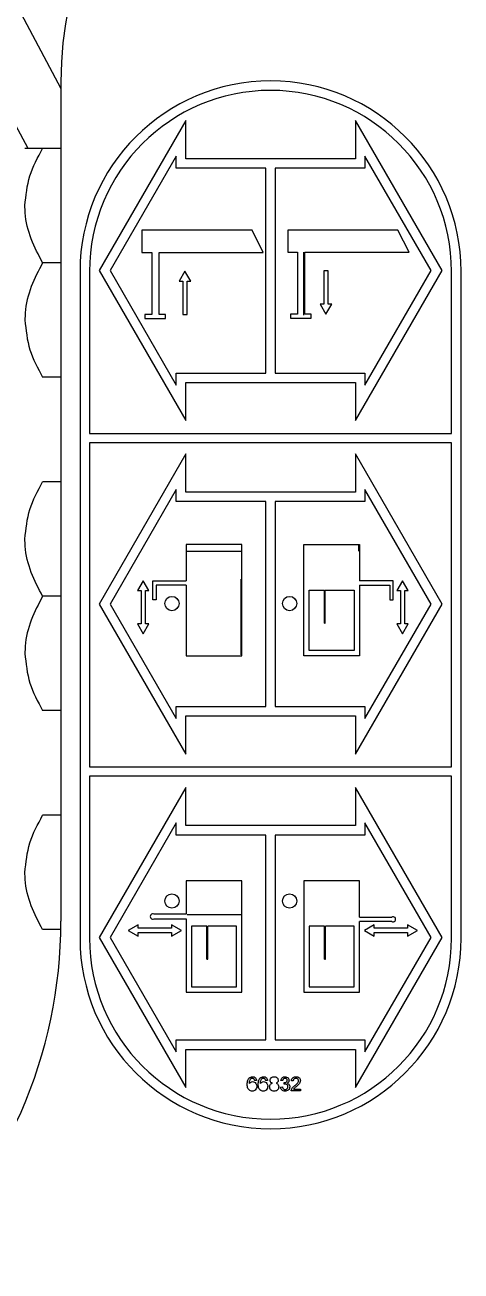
# Model space of a CAD drawing. Header units: millimetres. Extents: x 0 to 415, y 0 to 292.
# Drawn here: x 117.05 to 119.34, y 101.42 to 107.96 of the extents above; entities that cross this region are included whole.
import ezdxf

# ---------------------------------------------------------------- set-up
doc = ezdxf.new("R2010")
doc.units = ezdxf.units.MM

msp = doc.modelspace()

# ---------------------------------------------------------------- linework, layer by layer
at = {"color": 7, "linetype": 'Continuous', "lineweight": 25}
for p, q in [((116.65153, 108.7322), (117.23922, 107.62502)), ((117.23922, 107.6607), (117.23922, 103.25443)), ((117.06641, 107.3107), (117.00014, 107.43556)), ((117.89388, 107.45724), (117.43922, 106.66974)), ((117.89388, 107.25724), (117.89388, 107.45724)), ((118.78456, 107.45724), (118.78456, 107.25724)), ((119.23922, 106.66974), (118.78456, 107.45724)), ((117.23922, 107.3107), (117.14296, 107.3107)), ((117.84388, 107.27063), (117.49695, 106.66974)), ((117.84388, 107.20724), (117.84388, 107.27063)), ((118.31422, 107.20724), (117.84388, 107.20724)), ((118.78456, 107.25724), (117.89388, 107.25724)), ((118.31422, 106.13224), (118.31422, 107.20724)), ((118.83456, 107.20724), (118.36422, 107.20724)), ((118.36422, 107.20724), (118.36422, 106.13224)), ((119.18148, 106.66974), (118.83456, 107.27063)), ((118.83456, 107.27063), (118.83456, 107.20724)), ((117.66422, 106.88224), (117.66422, 106.76524)), ((118.24262, 106.88224), (117.66422, 106.88224)), ((118.30112, 106.76524), (118.24262, 106.88224)), ((118.42922, 106.88224), (118.42922, 106.76718)), ((119.00762, 106.88224), (118.42922, 106.88224)), ((119.06612, 106.76718), (119.00762, 106.88224)), ((117.66422, 106.76524), (117.71637, 106.76524)), ((117.71637, 106.76524), (117.71637, 106.43956)), ((117.75392, 106.76524), (118.30112, 106.76524)), ((117.75392, 106.43956), (117.75392, 106.76524)), ((118.42922, 106.76718), (118.48137, 106.76718)), ((118.48137, 106.76718), (118.48137, 106.4415)), ((118.51392, 106.4365), (118.51392, 106.76718)), ((118.51892, 106.76718), (119.06612, 106.76718)), ((118.51892, 106.4415), (118.51892, 106.76718)), ((117.23922, 106.7107), (117.14296, 106.7107)), ((117.33922, 106.66552), (117.33922, 103.16552)), ((117.38922, 106.66552), (117.38922, 105.81552)), ((117.43922, 106.66974), (117.89388, 105.88224)), ((117.49695, 106.66974), (117.84388, 106.06884)), ((117.89017, 106.66652), (117.86017, 106.61456)), ((117.92017, 106.61456), (117.89017, 106.66652)), ((118.61892, 106.66846), (118.61892, 106.49346)), ((118.64142, 106.66846), (118.61892, 106.66846)), ((118.64142, 106.49346), (118.64142, 106.66846)), ((118.78456, 105.88224), (119.23922, 106.66974)), ((118.83456, 106.06884), (119.18148, 106.66974)), ((119.28922, 105.81552), (119.28922, 106.66552)), ((119.33922, 103.16552), (119.33922, 106.66552)), ((117.86017, 106.61456), (117.87892, 106.61456)), ((117.87892, 106.61456), (117.87892, 106.43956)), ((117.90142, 106.43956), (117.90142, 106.61456)), ((117.90142, 106.61456), (117.92017, 106.61456)), ((118.61892, 106.49346), (118.60017, 106.49346)), ((118.60017, 106.49346), (118.63017, 106.4415)), ((118.63017, 106.4415), (118.66017, 106.49346)), ((118.66017, 106.49346), (118.64142, 106.49346)), ((117.67982, 106.43956), (117.67982, 106.41811)), ((117.71637, 106.43956), (117.67982, 106.43956)), ((117.78708, 106.43956), (117.75392, 106.43956)), ((117.78708, 106.41811), (117.78708, 106.43956)), ((117.87892, 106.43956), (117.90142, 106.43956)), ((118.44482, 106.4415), (118.44482, 106.42005)), ((118.48137, 106.4415), (118.44482, 106.4415)), ((118.55208, 106.4415), (118.51892, 106.4415)), ((118.55208, 106.42005), (118.55208, 106.4415)), ((117.67982, 106.41811), (117.78708, 106.41811)), ((118.44482, 106.42005), (118.55208, 106.42005)), ((117.23922, 106.1107), (117.14296, 106.1107)), ((117.84388, 106.06884), (117.84388, 106.13224)), ((117.84388, 106.13224), (118.31422, 106.13224)), ((118.36422, 106.13224), (118.83456, 106.13224)), ((118.83456, 106.13224), (118.83456, 106.06884)), ((117.89388, 106.08224), (118.78456, 106.08224)), ((117.89388, 105.88224), (117.89388, 106.08224)), ((118.78456, 106.08224), (118.78456, 105.88224)), ((117.38922, 105.81552), (119.28922, 105.81552)), ((119.28922, 105.76552), (117.38922, 105.76552)), ((117.38922, 105.76552), (117.38922, 104.06552)), ((117.89388, 105.70724), (117.43922, 104.91974)), ((117.89388, 105.50724), (117.89388, 105.70724)), ((118.78456, 105.70724), (118.78456, 105.50724)), ((119.23922, 104.91974), (118.78456, 105.70724)), ((119.28922, 104.06552), (119.28922, 105.76552)), ((117.23922, 105.5607), (117.14296, 105.5607)), ((117.84388, 105.52063), (117.49695, 104.91974)), ((117.84388, 105.45724), (117.84388, 105.52063)), ((118.78456, 105.50724), (117.89388, 105.50724)), ((119.18148, 104.91974), (118.83456, 105.52063)), ((118.83456, 105.52063), (118.83456, 105.45724)), ((118.31422, 105.45724), (117.84388, 105.45724)), ((118.31422, 104.38224), (118.31422, 105.45724)), ((118.83456, 105.45724), (118.36422, 105.45724)), ((118.36422, 105.45724), (118.36422, 104.38224)), ((117.89672, 105.23224), (117.89672, 105.04189)), ((118.18922, 105.23224), (117.89672, 105.23224)), ((117.90172, 105.19629), (118.18422, 105.19629)), ((118.18922, 104.64724), (118.18922, 105.23224)), ((118.51422, 104.64724), (118.51422, 105.23224)), ((118.51422, 105.23224), (118.80672, 105.23224)), ((118.80172, 105.22724), (118.80172, 105.19629)), ((118.80672, 105.23224), (118.80672, 105.04189)), ((118.18422, 104.65224), (118.18422, 105.05089)), ((117.67122, 105.04189), (117.64122, 104.98992)), ((117.64122, 104.98992), (117.65997, 104.98992)), ((117.65997, 104.98992), (117.65997, 104.81492)), ((117.70122, 104.98992), (117.67122, 105.04189)), ((117.68247, 104.98992), (117.70122, 104.98992)), ((117.68247, 104.81492), (117.68247, 104.98992)), ((117.72122, 104.94244), (117.72122, 105.04189)), ((117.72122, 105.04189), (117.89672, 105.04189)), ((117.89672, 105.01849), (117.73877, 105.01849)), ((117.73877, 105.01849), (117.73877, 104.94244)), ((117.89672, 105.01849), (117.89672, 104.64724)), ((118.54262, 104.99324), (118.62172, 104.99324)), ((118.54262, 104.67564), (118.54262, 104.99324)), ((118.62172, 104.81981), (118.62172, 104.99324)), ((118.62672, 104.99324), (118.77832, 104.99324)), ((118.62672, 104.81981), (118.62672, 104.99324)), ((118.77832, 104.99324), (118.77832, 104.67564)), ((118.98222, 105.04189), (118.80672, 105.04189)), ((118.80672, 105.01849), (118.80672, 104.64724)), ((118.80672, 105.01849), (118.96467, 105.01849)), ((118.96467, 105.01849), (118.96467, 104.94244)), ((118.98222, 104.94244), (118.98222, 105.04189)), ((119.03222, 105.04189), (119.00222, 104.98992)), ((119.00222, 104.98992), (119.02097, 104.98992)), ((119.02097, 104.98992), (119.02097, 104.81492)), ((119.06222, 104.98992), (119.03222, 105.04189)), ((119.04347, 104.98992), (119.06222, 104.98992)), ((119.04347, 104.81492), (119.04347, 104.98992)), ((117.23922, 104.9607), (117.14296, 104.9607)), ((117.43922, 104.91974), (117.89388, 104.13224)), ((117.49695, 104.91974), (117.84388, 104.31884)), ((117.73877, 104.94244), (117.72122, 104.94244)), ((118.78456, 104.13224), (119.23922, 104.91974)), ((118.83456, 104.31884), (119.18148, 104.91974)), ((118.96467, 104.94244), (118.98222, 104.94244)), ((117.64122, 104.81492), (117.67122, 104.76296)), ((117.65997, 104.81492), (117.64122, 104.81492)), ((117.67122, 104.76296), (117.70122, 104.81492)), ((117.70122, 104.81492), (117.68247, 104.81492)), ((118.62172, 104.81981), (118.62672, 104.81981)), ((119.00222, 104.81492), (119.03222, 104.76296)), ((119.02097, 104.81492), (119.00222, 104.81492)), ((119.03222, 104.76296), (119.06222, 104.81492)), ((119.06222, 104.81492), (119.04347, 104.81492)), ((118.77832, 104.67564), (118.54262, 104.67564)), ((117.89672, 104.64724), (118.18922, 104.64724)), ((118.80672, 104.64724), (118.51422, 104.64724)), ((117.23922, 104.3607), (117.14296, 104.3607)), ((117.84388, 104.31884), (117.84388, 104.38224)), ((117.84388, 104.38224), (118.31422, 104.38224)), ((117.89388, 104.33224), (118.78456, 104.33224)), ((117.89388, 104.13224), (117.89388, 104.33224)), ((118.36422, 104.38224), (118.83456, 104.38224)), ((118.78456, 104.33224), (118.78456, 104.13224)), ((118.83456, 104.38224), (118.83456, 104.31884)), ((117.38922, 104.06552), (119.28922, 104.06552)), ((119.28922, 104.01552), (117.38922, 104.01552)), ((117.38922, 104.01552), (117.38922, 103.16552)), ((119.28922, 103.16552), (119.28922, 104.01552)), ((117.89388, 103.95724), (117.43922, 103.16974)), ((117.89388, 103.75724), (117.89388, 103.95724)), ((119.23922, 103.16974), (118.78456, 103.95724)), ((118.78456, 103.95724), (118.78456, 103.75724)), ((117.23922, 103.8107), (117.14296, 103.8107)), ((117.84388, 103.77063), (117.49695, 103.16974)), ((117.84388, 103.70724), (117.84388, 103.77063)), ((118.78456, 103.75724), (117.89388, 103.75724)), ((118.83456, 103.77063), (118.83456, 103.70724)), ((119.18148, 103.16974), (118.83456, 103.77063)), ((118.31422, 103.70724), (117.84388, 103.70724)), ((118.31422, 102.63224), (118.31422, 103.70724)), ((118.36422, 103.70724), (118.36422, 102.63224)), ((118.83456, 103.70724), (118.36422, 103.70724)), ((117.89672, 103.46724), (117.89672, 103.29129)), ((118.18922, 103.46724), (117.89672, 103.46724)), ((118.18922, 102.88224), (118.18922, 103.46724)), ((118.51422, 103.46724), (118.51422, 102.88224)), ((118.80672, 103.46724), (118.51422, 103.46724)), ((118.80672, 103.27689), (118.80672, 103.46724)), ((117.89672, 103.29129), (117.72795, 103.29129)), ((117.90172, 103.29089), (118.18422, 103.29089)), ((117.64476, 103.23664), (117.59279, 103.20664)), ((117.64476, 103.21789), (117.64476, 103.23664)), ((117.81976, 103.21789), (117.64476, 103.21789)), ((117.72795, 103.26789), (117.89672, 103.26789)), ((117.81976, 103.23664), (117.81976, 103.21789)), ((117.87172, 103.20664), (117.81976, 103.23664)), ((117.89672, 103.26789), (117.89672, 102.88224)), ((118.00537, 103.22824), (117.92512, 103.22824)), ((117.92512, 103.22824), (117.92512, 102.91064)), ((118.00537, 103.05482), (118.00537, 103.22824)), ((118.16082, 103.22824), (118.01037, 103.22824)), ((118.01037, 103.05482), (118.01037, 103.22824)), ((118.16082, 102.91064), (118.16082, 103.22824)), ((118.62287, 103.22824), (118.54262, 103.22824)), ((118.54262, 103.22824), (118.54262, 102.91064)), ((118.62287, 103.05482), (118.62287, 103.22824)), ((118.77832, 103.22824), (118.62787, 103.22824)), ((118.62787, 103.05482), (118.62787, 103.22824)), ((118.77832, 102.91064), (118.77832, 103.22824)), ((118.80672, 103.27689), (118.97548, 103.27689)), ((118.97548, 103.25349), (118.80672, 103.25349)), ((118.80672, 102.88224), (118.80672, 103.25349)), ((118.88368, 103.23664), (118.83172, 103.20664)), ((118.88368, 103.21789), (118.88368, 103.23664)), ((119.05868, 103.21789), (118.88368, 103.21789)), ((119.05868, 103.23664), (119.05868, 103.21789)), ((119.11064, 103.20664), (119.05868, 103.23664)), ((117.23884, 103.2107), (117.14296, 103.2107)), ((117.43922, 103.16974), (117.89388, 102.38224)), ((117.49695, 103.16974), (117.84388, 102.56884)), ((117.59279, 103.20664), (117.64476, 103.17664)), ((117.64476, 103.19539), (117.81976, 103.19539)), ((117.64476, 103.17664), (117.64476, 103.19539)), ((117.81976, 103.17664), (117.87172, 103.20664)), ((117.81976, 103.19539), (117.81976, 103.17664)), ((118.78456, 102.38224), (119.23922, 103.16974)), ((118.83172, 103.20664), (118.88368, 103.17664)), ((118.83456, 102.56884), (119.18148, 103.16974)), ((118.88368, 103.19539), (119.05868, 103.19539)), ((118.88368, 103.17664), (118.88368, 103.19539)), ((119.05868, 103.17664), (119.11064, 103.20664)), ((119.05868, 103.19539), (119.05868, 103.17664)), ((118.00537, 103.05482), (118.01037, 103.05482)), ((118.62287, 103.05482), (118.62787, 103.05482)), ((117.92512, 102.91064), (118.16082, 102.91064)), ((118.54262, 102.91064), (118.77832, 102.91064)), ((117.89672, 102.88224), (118.18922, 102.88224)), ((118.51422, 102.88224), (118.80672, 102.88224)), ((117.84388, 102.63224), (118.31422, 102.63224)), ((117.84388, 102.56884), (117.84388, 102.63224)), ((118.36422, 102.63224), (118.83456, 102.63224)), ((118.83456, 102.63224), (118.83456, 102.56884)), ((117.89388, 102.38224), (117.89388, 102.58224)), ((117.89388, 102.58224), (118.78456, 102.58224)), ((118.78456, 102.58224), (118.78456, 102.38224)), ((118.26614, 102.4194), (118.25653, 102.41844)), ((118.32383, 102.4194), (118.31422, 102.41844)), ((118.3921, 102.38382), (118.40172, 102.38478)), ((118.40268, 102.41844), (118.39306, 102.4194)), ((118.41028, 102.39921), (118.41127, 102.40786)), ((118.45845, 102.41651), (118.44883, 102.41747)), ((118.46022, 102.37324), (118.49691, 102.37324)), ((118.49691, 102.37324), (118.49691, 102.36363)), ((118.49691, 102.36363), (118.44787, 102.36363))]:
    msp.add_line(p, q, dxfattribs=at)
for centre in [(117.82172, 104.92224), (118.43922, 104.92224), (117.82172, 103.36089), (118.43922, 103.36089)]:
    msp.add_circle(centre, 0.0375, dxfattribs=at)
for centre, radius, start, end in [((119.23922, 107.6607), 2, 90, 180), ((118.33922, 106.66552), 1, 0, 180), ((118.33922, 106.66552), 0.95, 0, 180), ((117.72122, 103.27959), 0.0135, 60.073565, 299.926435), ((114.73922, 103.25443), 2.5, 312.742196, 0), ((118.98222, 103.26519), 0.0135, 240.073565, 119.926435), ((118.33922, 103.16552), 1, 180, 0), ((118.33922, 103.16552), 0.95, 180, 360)]:
    msp.add_arc(centre, radius, start, end, dxfattribs=at)
for points, knots in [([(117.05014, 107.0107), (117.0555, 107.06348), (117.06615, 107.16821), (117.11749, 107.26346), (117.14296, 107.3107)], [0, 0, 0, 0, 0.50400124, 1, 1, 1, 1]), ([(117.14296, 107.3107), (117.12921, 107.3107), (117.09771, 107.3107), (117.06236, 107.3107), (117.05048, 107.3107), (117.05016, 107.3107), (117.05014, 107.3107)], [0, 0, 0, 0, 0.26657367, 0.61072498, 0.96517353, 1, 1, 1, 1]), ([(117.14296, 106.7107), (117.12128, 106.75178), (117.07717, 106.83534), (117.05205, 106.93893), (117.05047, 106.99814), (117.05014, 107.0107)], [0, 0, 0, 0, 0.43238576, 0.87955543, 1, 1, 1, 1]), ([(117.14296, 106.7107), (117.12128, 106.66963), (117.07717, 106.58607), (117.05205, 106.48247), (117.05047, 106.42327), (117.05014, 106.4107)], [0, 0, 0, 0, 0.43238576, 0.87955543, 1, 1, 1, 1]), ([(117.05014, 106.4107), (117.0555, 106.35792), (117.06615, 106.25319), (117.11749, 106.15794), (117.14296, 106.1107)], [0, 0, 0, 0, 0.5040012, 1, 1, 1, 1]), ([(117.05014, 105.2607), (117.0555, 105.31348), (117.06615, 105.41821), (117.11749, 105.51346), (117.14296, 105.5607)], [0, 0, 0, 0, 0.5040012, 1, 1, 1, 1]), ([(117.14296, 104.9607), (117.12128, 105.00178), (117.07717, 105.08534), (117.05205, 105.18893), (117.05047, 105.24814), (117.05014, 105.2607)], [0, 0, 0, 0, 0.4323858, 0.8795554, 1, 1, 1, 1]), ([(117.14296, 104.9607), (117.12128, 104.91963), (117.07717, 104.83607), (117.05205, 104.73247), (117.05047, 104.67327), (117.05014, 104.6607)], [0, 0, 0, 0, 0.4323858, 0.8795554, 1, 1, 1, 1]), ([(117.05014, 104.6607), (117.0555, 104.60792), (117.06615, 104.50319), (117.11749, 104.40794), (117.14296, 104.3607)], [0, 0, 0, 0, 0.5040012, 1, 1, 1, 1]), ([(117.05014, 103.5107), (117.0555, 103.56348), (117.06615, 103.66821), (117.11749, 103.76346), (117.14296, 103.8107)], [0, 0, 0, 0, 0.5040012, 1, 1, 1, 1]), ([(117.14296, 103.2107), (117.12128, 103.25178), (117.07717, 103.33534), (117.05205, 103.43893), (117.05047, 103.49814), (117.05014, 103.5107)], [0, 0, 0, 0, 0.4323858, 0.8795554, 1, 1, 1, 1]), ([(118.22528, 102.43011), (118.22836, 102.4329), (118.23388, 102.43789), (118.24124, 102.4384), (118.24449, 102.43863)], [0, 0, 0, 0, 0.5583797, 1, 1, 1, 1]), ([(118.24449, 102.43863), (118.2475, 102.43838), (118.2535, 102.4379), (118.26063, 102.43296), (118.26482, 102.42635), (118.2657, 102.42172), (118.26614, 102.4194)], [0, 0, 0, 0, 0.280049, 0.5591871, 0.7793744, 1, 1, 1, 1]), ([(118.28297, 102.43011), (118.28605, 102.4329), (118.29157, 102.43789), (118.29893, 102.4384), (118.30218, 102.43863)], [0, 0, 0, 0, 0.5583797, 1, 1, 1, 1]), ([(118.30218, 102.43863), (118.30519, 102.43838), (118.31119, 102.4379), (118.31832, 102.43296), (118.32251, 102.42635), (118.32339, 102.42172), (118.32383, 102.4194)], [0, 0, 0, 0, 0.280049, 0.5591871, 0.7793744, 1, 1, 1, 1]), ([(118.33729, 102.41971), (118.33767, 102.42269), (118.33842, 102.42863), (118.34434, 102.43497), (118.35133, 102.43822), (118.35599, 102.43849), (118.35833, 102.43863)], [0, 0, 0, 0, 0.2792713, 0.5586756, 0.7790739, 1, 1, 1, 1]), ([(118.35833, 102.43863), (118.36134, 102.4384), (118.36735, 102.43794), (118.37447, 102.43307), (118.37892, 102.42655), (118.37937, 102.42183), (118.3796, 102.41947)], [0, 0, 0, 0, 0.2803483, 0.5596925, 0.7798209, 1, 1, 1, 1]), ([(118.39306, 102.4194), (118.3938, 102.42231), (118.39528, 102.42814), (118.40093, 102.43463), (118.40794, 102.43814), (118.41264, 102.43847), (118.415, 102.43863)], [0, 0, 0, 0, 0.2802532, 0.5595228, 0.7795924, 1, 1, 1, 1]), ([(118.415, 102.43863), (118.41797, 102.43833), (118.42392, 102.43773), (118.43115, 102.43311), (118.43551, 102.42657), (118.43606, 102.4219), (118.43633, 102.41956)], [0, 0, 0, 0, 0.2801842, 0.5598553, 0.7799999, 1, 1, 1, 1]), ([(118.44883, 102.41747), (118.44939, 102.4208), (118.45049, 102.42744), (118.45694, 102.4348), (118.46499, 102.4382), (118.47024, 102.43848), (118.47287, 102.43863)], [0, 0, 0, 0, 0.2802352, 0.558893, 0.7791323, 1, 1, 1, 1]), ([(118.47287, 102.43863), (118.47614, 102.4384), (118.48267, 102.43795), (118.49049, 102.43275), (118.49525, 102.42562), (118.49572, 102.42049), (118.49595, 102.41793)], [0, 0, 0, 0, 0.2804823, 0.5596436, 0.7797486, 1, 1, 1, 1]), ([(118.2171, 102.39874), (118.2172, 102.40249), (118.21736, 102.40867), (118.21893, 102.41711), (118.22112, 102.42411), (118.22389, 102.42811), (118.22528, 102.43011)], [0, 0, 0, 0, 0.3402049, 0.5603448, 0.7803326, 1, 1, 1, 1]), ([(118.24339, 102.36267), (118.24023, 102.36295), (118.23392, 102.36351), (118.22571, 102.3688), (118.21781, 102.38035), (118.21739, 102.39116), (118.2171, 102.39874)], [0, 0, 0, 0, 0.1869191, 0.3735495, 0.5602323, 1, 1, 1, 1]), ([(118.23567, 102.42775), (118.23349, 102.42549), (118.22989, 102.42175), (118.22769, 102.41483), (118.22688, 102.40884), (118.22677, 102.4048), (118.22672, 102.40278)], [0, 0, 0, 0, 0.3384593, 0.5586386, 0.7792834, 1, 1, 1, 1]), ([(118.22672, 102.40278), (118.22947, 102.4059), (118.23439, 102.41149), (118.24171, 102.41231), (118.24494, 102.41267)], [0, 0, 0, 0, 0.5586251, 1, 1, 1, 1]), ([(118.24386, 102.42997), (118.24225, 102.42986), (118.23936, 102.42965), (118.2368, 102.42833), (118.23567, 102.42775)], [0, 0, 0, 0, 0.5597166, 1, 1, 1, 1]), ([(118.2671, 102.38833), (118.26673, 102.38468), (118.26597, 102.37738), (118.26017, 102.36859), (118.25202, 102.36344), (118.24627, 102.36292), (118.24339, 102.36267)], [0, 0, 0, 0, 0.28022994, 0.5597606, 0.77975944, 1, 1, 1, 1]), ([(118.25305, 102.42613), (118.25155, 102.42737), (118.24885, 102.4296), (118.24539, 102.42986), (118.24386, 102.42997)], [0, 0, 0, 0, 0.5590039, 1, 1, 1, 1]), ([(118.24494, 102.41267), (118.24838, 102.41221), (118.25527, 102.41129), (118.26261, 102.40447), (118.26657, 102.39645), (118.26693, 102.39104), (118.2671, 102.38833)], [0, 0, 0, 0, 0.2791407, 0.5588147, 0.7791703, 1, 1, 1, 1]), ([(118.25653, 102.41844), (118.25613, 102.41999), (118.25544, 102.42278), (118.25378, 102.4251), (118.25305, 102.42613)], [0, 0, 0, 0, 0.5604877, 1, 1, 1, 1]), ([(118.27479, 102.39874), (118.27489, 102.40249), (118.27505, 102.40867), (118.27662, 102.41711), (118.27882, 102.42411), (118.28158, 102.42811), (118.28297, 102.43011)], [0, 0, 0, 0, 0.3402049, 0.5603448, 0.7803326, 1, 1, 1, 1]), ([(118.30109, 102.36267), (118.29793, 102.36295), (118.29161, 102.36351), (118.2834, 102.3688), (118.2755, 102.38035), (118.27509, 102.39116), (118.27479, 102.39874)], [0, 0, 0, 0, 0.1869191, 0.3735495, 0.5602323, 1, 1, 1, 1]), ([(118.29336, 102.42775), (118.29118, 102.42549), (118.28758, 102.42175), (118.28538, 102.41483), (118.28457, 102.40884), (118.28446, 102.4048), (118.28441, 102.40278)], [0, 0, 0, 0, 0.33845927, 0.55863857, 0.77928339, 1, 1, 1, 1]), ([(118.28441, 102.40278), (118.28716, 102.4059), (118.29208, 102.41149), (118.2994, 102.41231), (118.30263, 102.41267)], [0, 0, 0, 0, 0.55862508, 1, 1, 1, 1]), ([(118.30155, 102.42997), (118.29994, 102.42986), (118.29706, 102.42965), (118.29449, 102.42833), (118.29336, 102.42775)], [0, 0, 0, 0, 0.5597166, 1, 1, 1, 1]), ([(118.32479, 102.38833), (118.32442, 102.38468), (118.32367, 102.37738), (118.31786, 102.36859), (118.30971, 102.36344), (118.30396, 102.36292), (118.30109, 102.36267)], [0, 0, 0, 0, 0.2802299, 0.5597606, 0.7797594, 1, 1, 1, 1]), ([(118.31075, 102.42613), (118.30924, 102.42737), (118.30654, 102.4296), (118.30308, 102.42986), (118.30155, 102.42997)], [0, 0, 0, 0, 0.5590039, 1, 1, 1, 1]), ([(118.30263, 102.41267), (118.30608, 102.41221), (118.31296, 102.41129), (118.3203, 102.40447), (118.32426, 102.39645), (118.32462, 102.39104), (118.32479, 102.38833)], [0, 0, 0, 0, 0.27914069, 0.55881469, 0.77917035, 1, 1, 1, 1]), ([(118.31422, 102.41844), (118.31383, 102.41999), (118.31313, 102.42278), (118.31147, 102.4251), (118.31075, 102.42613)], [0, 0, 0, 0, 0.5604877, 1, 1, 1, 1]), ([(118.33441, 102.38571), (118.33458, 102.38813), (118.33492, 102.39296), (118.33836, 102.39897), (118.34324, 102.40297), (118.34685, 102.40416), (118.34865, 102.40476)], [0, 0, 0, 0, 0.2801868, 0.5594692, 0.7795481, 1, 1, 1, 1]), ([(118.35845, 102.36267), (118.35494, 102.36297), (118.34793, 102.36357), (118.33982, 102.36962), (118.33509, 102.37746), (118.33464, 102.38296), (118.33441, 102.38571)], [0, 0, 0, 0, 0.2801306, 0.5593352, 0.7795226, 1, 1, 1, 1]), ([(118.34865, 102.40476), (118.34691, 102.40549), (118.34342, 102.40695), (118.3396, 102.41076), (118.33758, 102.41526), (118.33739, 102.41823), (118.33729, 102.41971)], [0, 0, 0, 0, 0.2803097, 0.5596374, 0.7796907, 1, 1, 1, 1]), ([(118.38249, 102.38546), (118.38209, 102.38198), (118.38128, 102.37502), (118.3747, 102.36735), (118.36665, 102.36319), (118.36118, 102.36284), (118.35845, 102.36267)], [0, 0, 0, 0, 0.27953221, 0.55902502, 0.77926093, 1, 1, 1, 1]), ([(118.3796, 102.41947), (118.37944, 102.41763), (118.37912, 102.41393), (118.37549, 102.40809), (118.37114, 102.40603), (118.36848, 102.40476)], [0, 0, 0, 0, 0.2806125, 0.5608326, 1, 1, 1, 1]), ([(118.36848, 102.40476), (118.37071, 102.40385), (118.37515, 102.40202), (118.3812, 102.39546), (118.382, 102.38925), (118.38249, 102.38546)], [0, 0, 0, 0, 0.28122609, 0.56178746, 1, 1, 1, 1]), ([(118.41543, 102.36267), (118.41217, 102.36296), (118.40563, 102.36356), (118.39805, 102.36912), (118.39339, 102.37622), (118.39253, 102.38129), (118.3921, 102.38382)], [0, 0, 0, 0, 0.2799105, 0.5592491, 0.7794763, 1, 1, 1, 1]), ([(118.40172, 102.38478), (118.40221, 102.38284), (118.4032, 102.37896), (118.40634, 102.37413), (118.41105, 102.37164), (118.4142, 102.37143), (118.41578, 102.37132)], [0, 0, 0, 0, 0.2808811, 0.5600727, 0.7796532, 1, 1, 1, 1]), ([(118.4153, 102.42997), (118.41353, 102.42981), (118.41, 102.4295), (118.40584, 102.42648), (118.40356, 102.4225), (118.40297, 102.41979), (118.40268, 102.41844)], [0, 0, 0, 0, 0.28000144, 0.55913078, 0.77932005, 1, 1, 1, 1]), ([(118.4165, 102.40023), (118.41532, 102.40014), (118.41322, 102.39998), (118.41118, 102.39944), (118.41028, 102.39921)], [0, 0, 0, 0, 0.5597721, 1, 1, 1, 1]), ([(118.41127, 102.40786), (118.41153, 102.40783), (118.41199, 102.40778), (118.41245, 102.40776), (118.41266, 102.40775)], [0, 0, 0, 0, 0.5600031, 1, 1, 1, 1]), ([(118.41266, 102.40775), (118.41456, 102.40793), (118.41836, 102.40827), (118.42326, 102.41066), (118.42637, 102.41472), (118.4266, 102.41774), (118.42672, 102.41925)], [0, 0, 0, 0, 0.28068033, 0.56095141, 0.78005681, 1, 1, 1, 1]), ([(118.42672, 102.41925), (118.42653, 102.4209), (118.42616, 102.42419), (118.42299, 102.42778), (118.41917, 102.42971), (118.41659, 102.42989), (118.4153, 102.42997)], [0, 0, 0, 0, 0.27946, 0.5589523, 0.7792553, 1, 1, 1, 1]), ([(118.44018, 102.38619), (118.43974, 102.38262), (118.43887, 102.37547), (118.43204, 102.36769), (118.42386, 102.36327), (118.41824, 102.36287), (118.41543, 102.36267)], [0, 0, 0, 0, 0.2794007, 0.5590642, 0.7793783, 1, 1, 1, 1]), ([(118.41578, 102.37132), (118.418, 102.37153), (118.42243, 102.37194), (118.42738, 102.37602), (118.43017, 102.38106), (118.43043, 102.38453), (118.43056, 102.38627)], [0, 0, 0, 0, 0.2798831, 0.5589932, 0.779319, 1, 1, 1, 1]), ([(118.43056, 102.38627), (118.43035, 102.38835), (118.42992, 102.39252), (118.42614, 102.39721), (118.4214, 102.39986), (118.41814, 102.4001), (118.4165, 102.40023)], [0, 0, 0, 0, 0.2797467, 0.5591709, 0.7794436, 1, 1, 1, 1]), ([(118.43633, 102.41956), (118.43616, 102.41778), (118.43582, 102.41421), (118.43257, 102.40846), (118.42855, 102.40612), (118.4261, 102.40469)], [0, 0, 0, 0, 0.2804963, 0.5610033, 1, 1, 1, 1]), ([(118.4261, 102.40469), (118.42836, 102.40395), (118.43288, 102.40246), (118.43751, 102.39745), (118.43987, 102.39177), (118.44008, 102.38806), (118.44018, 102.38619)], [0, 0, 0, 0, 0.2798072, 0.5591854, 0.7794082, 1, 1, 1, 1]), ([(118.44787, 102.36363), (118.4479, 102.3649), (118.44795, 102.36717), (118.44859, 102.36934), (118.44888, 102.3703)], [0, 0, 0, 0, 0.5599563, 1, 1, 1, 1]), ([(118.44888, 102.3703), (118.45015, 102.37321), (118.45224, 102.378), (118.45697, 102.38357), (118.4614, 102.38782), (118.46458, 102.39039), (118.46617, 102.39168)], [0, 0, 0, 0, 0.3394111, 0.559525, 0.7797523, 1, 1, 1, 1]), ([(118.47266, 102.42997), (118.47059, 102.42982), (118.46645, 102.42951), (118.46147, 102.42614), (118.4588, 102.42139), (118.45857, 102.41814), (118.45845, 102.41651)], [0, 0, 0, 0, 0.2804101, 0.559489, 0.7793747, 1, 1, 1, 1]), ([(118.47514, 102.38716), (118.47335, 102.38568), (118.47041, 102.38325), (118.46634, 102.37983), (118.46295, 102.37683), (118.46113, 102.37444), (118.46022, 102.37324)], [0, 0, 0, 0, 0.3400378, 0.5600628, 0.7800895, 1, 1, 1, 1]), ([(118.46617, 102.39168), (118.47096, 102.39578), (118.47764, 102.40149), (118.48501, 102.41041), (118.48589, 102.41536), (118.48633, 102.41784)], [0, 0, 0, 0, 0.5613127, 0.7813859, 1, 1, 1, 1]), ([(118.48633, 102.41784), (118.48608, 102.41975), (118.48557, 102.42359), (118.48168, 102.4276), (118.47718, 102.42971), (118.47417, 102.42989), (118.47266, 102.42997)], [0, 0, 0, 0, 0.2790799, 0.5586119, 0.7790431, 1, 1, 1, 1]), ([(118.49595, 102.41793), (118.49544, 102.41434), (118.49442, 102.40716), (118.48636, 102.39678), (118.4794, 102.39081), (118.47514, 102.38716)], [0, 0, 0, 0, 0.2787415, 0.5588337, 1, 1, 1, 1])]:
    msp.add_open_spline(points, degree=3, knots=knots, dxfattribs=at)

doc.saveas('drawing.dxf')
